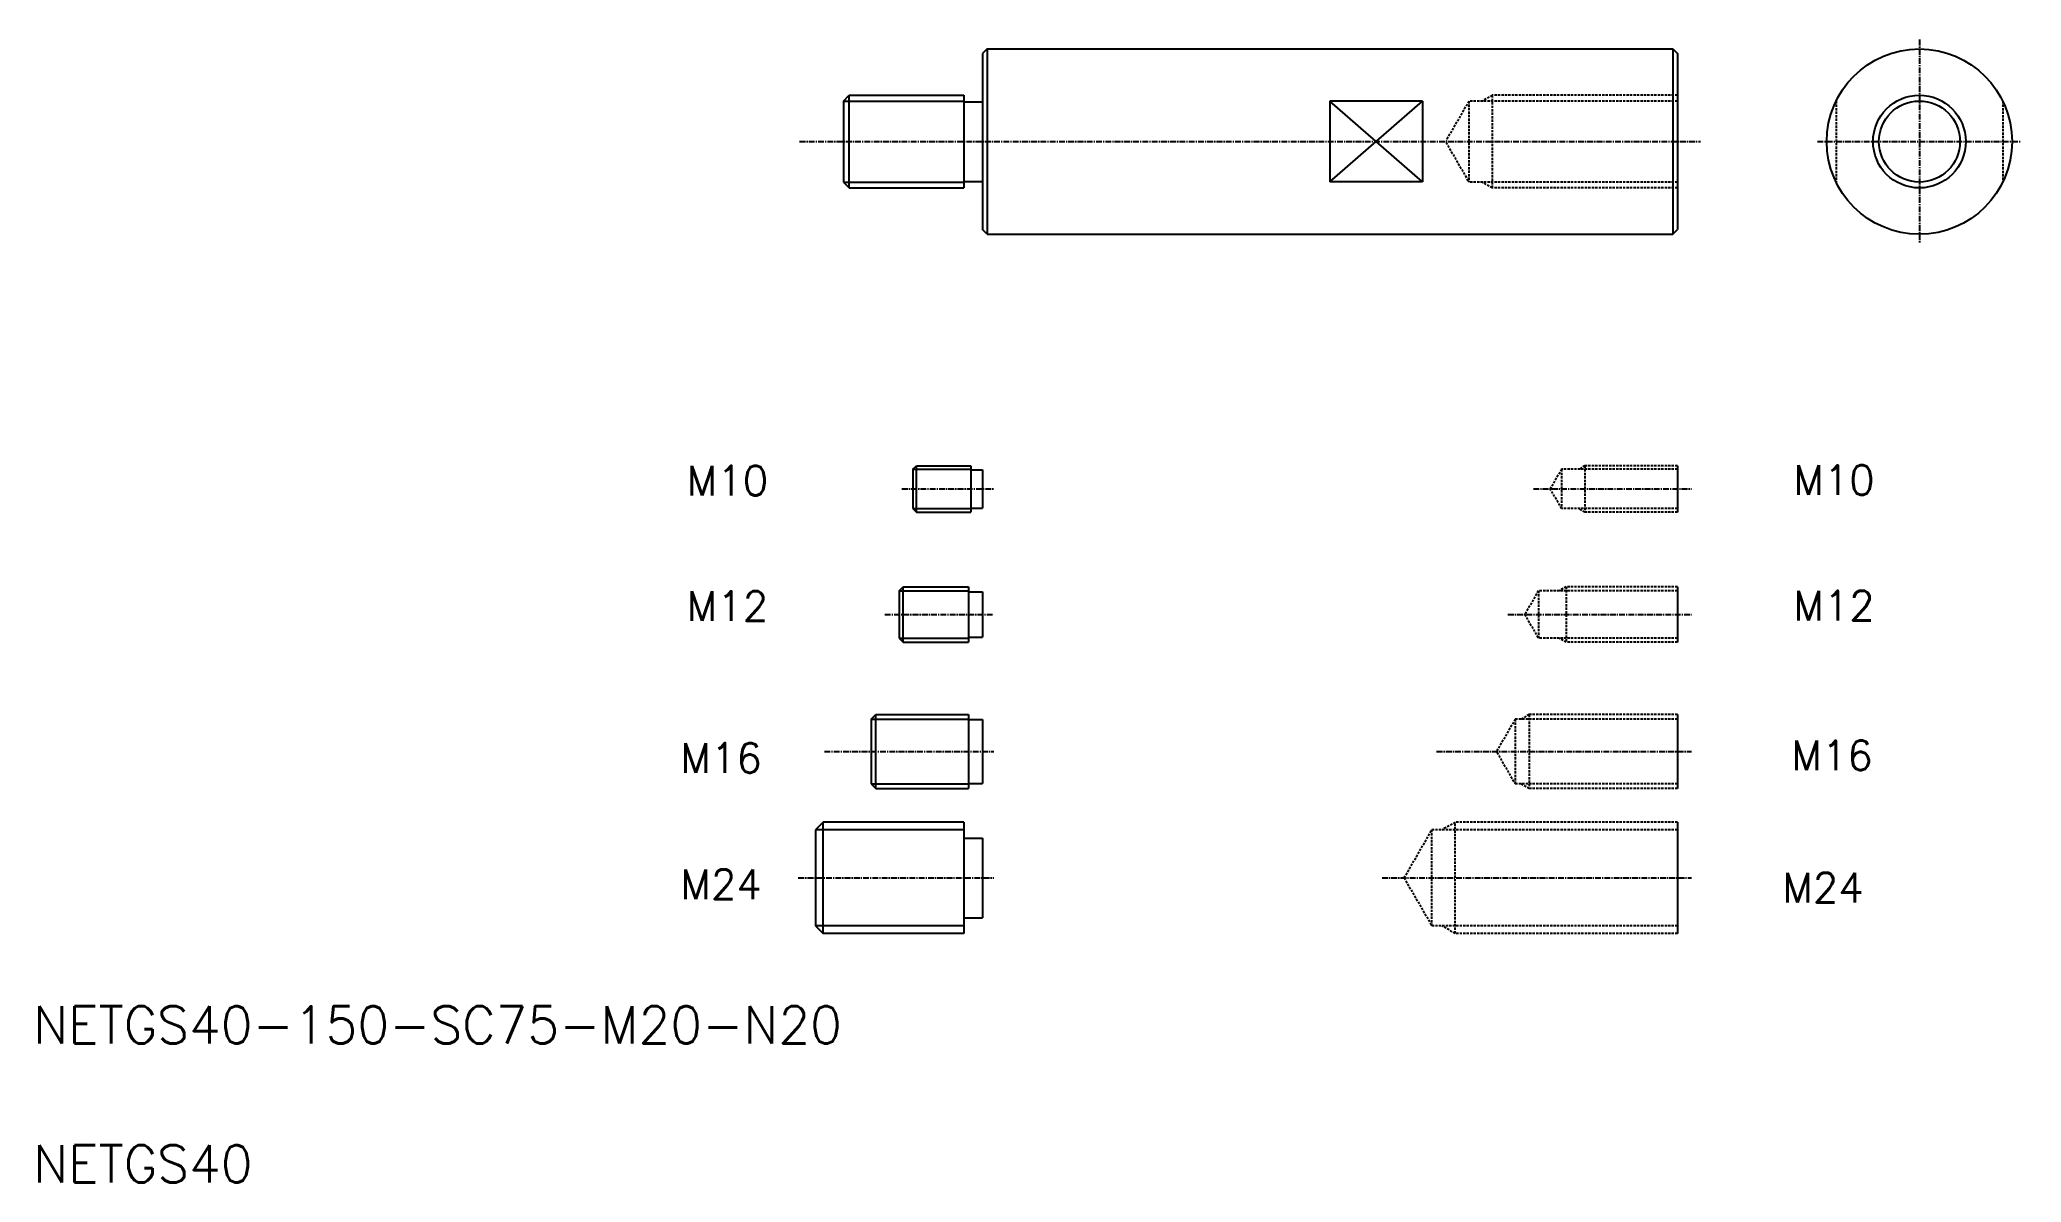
# Model space of a CAD drawing. Extents: x 21 to 449, y 20 to 267.
import ezdxf

# ---------------------------------------------------------------- set-up
doc = ezdxf.new("R2010")
doc.units = 0
doc.linetypes.add('CENTER', pattern=[2, 1.25, -0.25, 0.25, -0.25])
doc.linetypes.add('DASHED', pattern=[0.75, 0.5, -0.25])
doc.layers.get('0').update_dxf_attribs({"linetype": 'CONTINUOUS'})
doc.layers.add('CENTER', color=1, linetype='CENTER')
doc.styles.get("Standard").update_dxf_attribs({"font": 'txt', "height": 6.4, "bigfont": 'BIGFONT'})

msp = doc.modelspace()

# ---------------------------------------------------------------- linework, layer by layer
at = {"color": 7, "linetype": 'CONTINUOUS'}
for p, q in [((225.84, 264.62), (224.84, 263.62)), ((224.84, 263.62), (224.84, 225.62)), ((225.84, 264.62), (373.84, 264.62)), ((225.84, 264.62), (225.84, 224.62)), ((373.84, 264.62), (373.84, 224.62)), ((373.84, 264.62), (374.84, 263.62)), ((374.84, 263.62), (374.84, 225.62)), ((299.84, 253.34), (299.84, 235.91)), ((319.84, 253.34), (299.84, 253.34)), ((319.84, 253.34), (319.84, 235.91)), ((374.84, 252.62), (374.84, 236.62)), ((319.84, 235.91), (299.84, 235.91)), ((225.84, 224.62), (224.84, 225.62)), ((225.84, 224.62), (373.84, 224.62)), ((373.84, 224.62), (374.84, 225.62)), ((200.84, 119.98), (201.84, 120.98)), ((200.84, 119.98), (200.84, 105.98)), ((201.84, 120.98), (221.84, 120.98)), ((201.84, 104.98), (201.84, 120.98)), ((221.84, 120.98), (221.84, 104.98)), ((221.84, 119.88), (224.84, 119.88)), ((224.84, 119.88), (224.84, 106.08)), ((200.84, 105.98), (201.84, 104.98)), ((201.84, 104.98), (221.84, 104.98)), ((221.84, 106.08), (224.84, 106.08))]:
    msp.add_line(p, q, dxfattribs=at)
at = {"linetype": 'CONTINUOUS'}
for p, q in [((194.84, 253.37), (196.09, 254.62)), ((194.84, 253.37), (194.84, 235.87)), ((196.09, 234.62), (196.09, 254.62)), ((196.09, 254.62), (220.84, 254.62)), ((220.84, 254.62), (220.84, 234.62)), ((220.84, 253.22), (224.84, 253.22)), ((194.84, 235.87), (196.09, 234.62)), ((220.84, 236.02), (224.84, 236.02)), ((196.09, 234.62), (220.84, 234.62)), ((209.84, 173.9), (210.59, 174.65)), ((209.84, 173.9), (209.84, 165.4)), ((210.59, 174.65), (222.34, 174.65)), ((210.59, 164.65), (210.59, 174.65)), ((222.34, 174.65), (222.34, 164.65)), ((222.34, 173.8), (224.84, 173.8)), ((224.84, 173.8), (224.84, 165.5)), ((374.84, 174.65), (374.84, 164.65)), ((209.84, 165.4), (210.59, 164.65)), ((210.59, 164.65), (222.34, 164.65)), ((222.34, 165.5), (224.84, 165.5)), ((206.84, 147.68), (207.71, 148.55)), ((206.84, 147.68), (206.84, 137.43)), ((207.71, 136.55), (207.71, 148.55)), ((207.71, 148.55), (221.84, 148.55)), ((221.84, 148.55), (221.84, 136.55)), ((221.84, 147.45), (224.84, 147.45)), ((224.84, 147.45), (224.84, 137.65)), ((374.84, 148.55), (374.84, 136.55)), ((206.84, 137.43), (207.71, 136.55)), ((221.84, 137.65), (224.84, 137.65)), ((207.71, 136.55), (221.84, 136.55)), ((374.84, 120.98), (374.84, 104.98)), ((190.46, 97.72), (188.84, 96.1)), ((188.84, 96.1), (188.84, 75.35)), ((220.84, 97.72), (190.46, 97.72)), ((190.46, 73.72), (190.46, 97.72)), ((220.84, 97.72), (220.84, 73.72)), ((220.84, 94.32), (224.84, 94.32)), ((224.84, 94.32), (224.84, 77.12)), ((374.84, 97.72), (374.84, 73.72)), ((220.84, 77.12), (224.84, 77.12)), ((188.84, 75.35), (190.46, 73.72)), ((220.84, 73.72), (190.46, 73.72))]:
    msp.add_line(p, q, dxfattribs=at)
at = {"color": 3, "linetype": 'CONTINUOUS'}
for p, q in [((194.84, 253.37), (220.84, 253.37)), ((194.84, 235.87), (220.84, 235.87)), ((209.84, 173.9), (222.34, 173.9)), ((209.84, 165.4), (222.34, 165.4)), ((206.84, 147.68), (221.84, 147.68)), ((206.84, 137.43), (221.84, 137.43)), ((200.84, 119.98), (221.84, 119.98)), ((200.84, 105.98), (221.84, 105.98)), ((220.84, 96.1), (188.84, 96.1)), ((220.84, 75.35), (188.84, 75.35))]:
    msp.add_line(p, q, dxfattribs=at)
at = {"color": 3}
for p, q in [((299.84, 235.91), (319.84, 253.34)), ((319.84, 235.91), (299.84, 253.34))]:
    msp.add_line(p, q, dxfattribs=at)
at = {"color": 3, "linetype": 'DASHED'}
for p, q in [((329.84, 253.37), (324.91, 244.83)), ((374.84, 253.37), (329.84, 253.37)), ((329.84, 253.37), (329.84, 235.87)), ((334.84, 254.62), (332.67, 253.37)), ((374.84, 254.62), (334.84, 254.62)), ((334.84, 254.62), (334.84, 234.62)), ((409.06, 253.34), (409.06, 235.91)), ((445.06, 253.34), (445.06, 235.91)), ((324.91, 244.41), (329.84, 235.87)), ((374.84, 235.87), (329.84, 235.87)), ((334.84, 234.62), (332.67, 235.87)), ((374.84, 234.62), (334.84, 234.62)), ((349.84, 173.9), (347.38, 169.65)), ((374.84, 173.9), (349.84, 173.9)), ((349.84, 173.9), (349.84, 165.4)), ((354.84, 174.65), (353.54, 173.9)), ((374.84, 174.65), (354.84, 174.65)), ((354.84, 174.65), (354.84, 164.65)), ((349.84, 165.4), (347.38, 169.65)), ((374.84, 165.4), (349.84, 165.4)), ((354.84, 164.65), (353.54, 165.4)), ((374.84, 164.65), (354.84, 164.65)), ((344.84, 147.68), (341.88, 142.55)), ((374.84, 147.68), (344.84, 147.68)), ((344.84, 147.68), (344.84, 137.43)), ((350.84, 148.55), (349.32, 147.68)), ((350.84, 148.55), (350.84, 136.55)), ((374.84, 148.55), (350.84, 148.55)), ((341.88, 142.55), (344.84, 137.43)), ((374.84, 137.43), (344.84, 137.43)), ((350.84, 136.55), (349.32, 137.43)), ((374.84, 136.55), (350.84, 136.55)), ((339.84, 119.98), (335.89, 113.14)), ((374.84, 119.98), (339.84, 119.98)), ((339.84, 119.98), (339.84, 105.98)), ((342.84, 120.98), (341.11, 119.98)), ((374.84, 120.98), (342.84, 120.98)), ((342.84, 120.98), (342.84, 104.98)), ((335.89, 112.81), (339.84, 105.98)), ((374.84, 105.98), (339.84, 105.98)), ((342.84, 104.98), (341.11, 105.98)), ((374.84, 104.98), (342.84, 104.98)), ((315.85, 85.72), (321.84, 96.1)), ((374.84, 96.1), (321.84, 96.1)), ((321.84, 75.35), (321.84, 96.1)), ((326.84, 97.72), (324.03, 96.1)), ((374.84, 97.72), (326.84, 97.72)), ((326.84, 73.72), (326.84, 97.72)), ((315.85, 85.72), (321.84, 75.35)), ((374.84, 75.35), (321.84, 75.35)), ((326.84, 73.72), (324.03, 75.35)), ((374.84, 73.72), (326.84, 73.72))]:
    msp.add_line(p, q, dxfattribs=at)
for p, q in [((213.53, 174.65), (213.53, 174.65)), ((216.46, 174.65), (216.46, 174.65)), ((211.24, 136.55), (211.24, 136.55)), ((214.78, 136.55), (214.78, 136.55))]:
    msp.add_line(p, q)
at = {"color": 7, "linetype": 'CONTINUOUS'}
for radius in [20, 8.75]:
    msp.add_circle((427.06, 244.62), radius, dxfattribs=at)
at = {"color": 3, "linetype": 'CONTINUOUS'}
msp.add_circle((427.06, 244.62), 10, dxfattribs=at)
at = {"layer": 'CENTER', "color": 1, "linetype": 'CENTER'}
for p, q in [((427.06, 266.62), (427.06, 222.62)), ((185.38, 244.62), (379.84, 244.62)), ((405.06, 244.62), (449.06, 244.62)), ((207.48, 169.65), (227.33, 169.65)), ((343.75, 169.65), (377.84, 169.65)), ((203.78, 142.55), (227.33, 142.55)), ((338.26, 142.55), (377.84, 142.55)), ((190.76, 112.98), (227.33, 112.98)), ((322.87, 112.98), (377.84, 112.98)), ((185.1, 85.72), (227.33, 85.72)), ((311.08, 85.72), (377.84, 85.72))]:
    msp.add_line(p, q, dxfattribs=at)

# ---------------------------------------------------------------- texts
for s, p in [('M10', (161.05, 168.26)), ('M10', (399.84, 168.37)), ('M12', (161.05, 141.16)), ('M12', (399.84, 141.27)), ('M16', (159.67, 108.39)), ('M16', (399.42, 108.96)), ('M24', (159.67, 81.13)), ('M24', (397.49, 80.42))]:
    msp.add_text(s, height=6.4).set_placement(p)
at = {"color": 7, "linetype": 'CONTINUOUS'}
for s, p in [('NETGS40-150-SC75-M20-N20', (20, 50)), ('NETGS40', (20, 20))]:
    msp.add_text(s, height=8, dxfattribs=at).set_placement(p)

doc.saveas('drawing.dxf')
